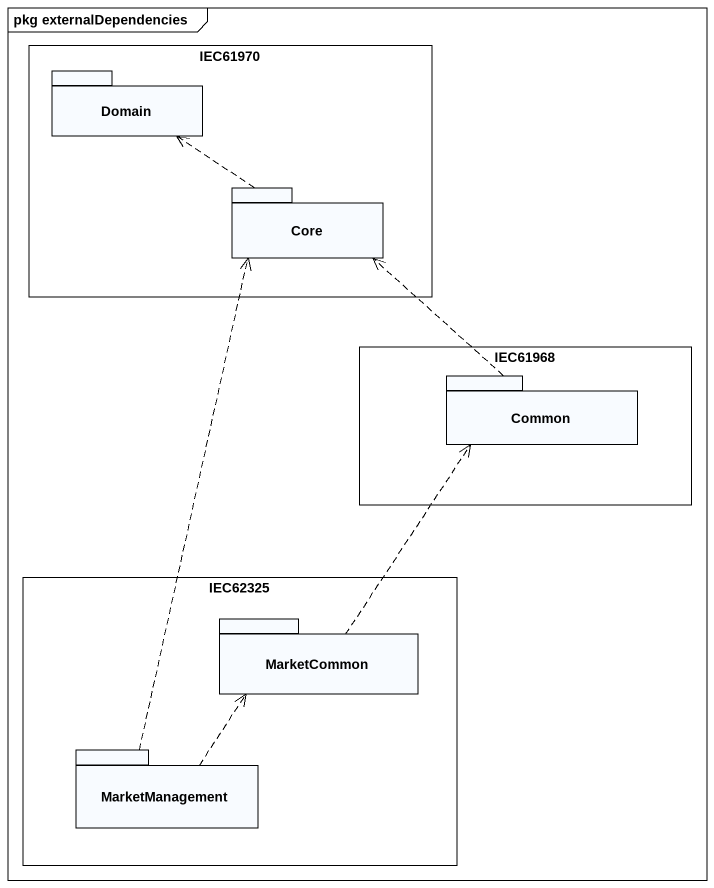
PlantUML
@startuml
mainframe pkg externalDependencies
rectangle IEC61970 {
  package Domain {
  }
  package Core {
  }
}
rectangle IEC61968 {
  package Common {
  }
}
rectangle IEC62325 {
  package MarketCommon {
  }
  package MarketManagement {
  }
}
Core .up.> Domain
Common .up.> Core
MarketCommon .up.> Common
MarketManagement .up.> Core
MarketManagement .up.> MarketCommon
@enduml
